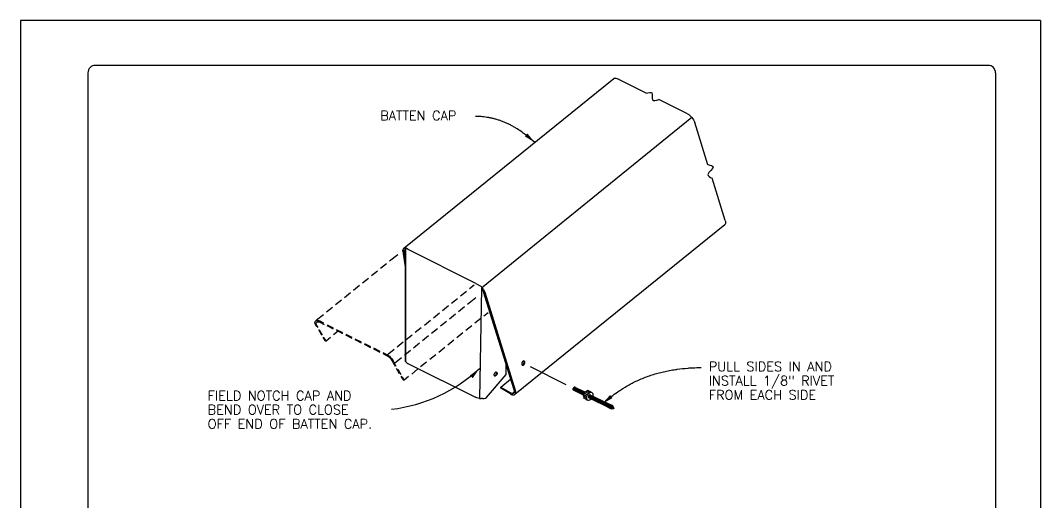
# Model space of a CAD drawing. Extents: x 100.6 to 109.1, y -14.4 to -3.4.
# Drawn here: x 100.55 to 109.05, y -7.43 to -3.41 of the extents above; entities that cross this region are included whole.
import ezdxf

# ---------------------------------------------------------------- set-up
doc = ezdxf.new("R2010")
doc.units = 0
doc.header["$LTSCALE"] = 0.5
doc.header["$MEASUREMENT"] = 0
for name, color, linetype in [('BORDER', 9, 'CONTINUOUS'), ('DIM', 4, 'CONTINUOUS'), ('DWG', 2, 'CONTINUOUS'), ('PEN2', 7, 'CONTINUOUS')]:
    doc.layers.add(name, color=color, linetype=linetype)
doc.styles.get("Standard").update_dxf_attribs({"font": 'romans.shx'})

msp = doc.modelspace()

# ---------------------------------------------------------------- linework, layer by layer
at = {"layer": 'BORDER'}
for p, q in [((109.0513, -3.4086), (100.5513, -3.4086)), ((100.5513, -3.4086), (100.5513, -14.4086)), ((109.0513, -3.4086), (109.0513, -14.4086)), ((108.6138, -3.7836), (101.1763, -3.7836)), ((101.1138, -3.8461), (101.1138, -13.9711)), ((108.6763, -3.8461), (108.6763, -13.9711))]:
    msp.add_line(p, q, dxfattribs=at)
for centre, start, end in [((101.1763, -3.8461), 90, 180), ((108.6138, -3.8461), 0, 90)]:
    msp.add_arc(centre, 0.0625, start, end, dxfattribs=at)
at = {"layer": 'DIM', "color": 5}
for points, format in [([(104.7722, -4.3729, 0.00984), (104.7408, -4.3478, 0.017961), (104.7228, -4.3351, 0.001425), (104.6787, -4.3062, 0.009868), (104.6722, -4.3022, 0.010625), (104.6469, -4.2878, 0.01041), (104.6204, -4.2742, 0.010993), (104.5943, -4.2623, 0.010842), (104.5674, -4.2513, 0.011203), (104.5406, -4.2417, 0.011128), (104.5132, -4.2333, 0.011234), (104.4856, -4.2261, 0.011243), (104.4577, -4.2202, 0.011085), (104.4499, -4.2189, 0.001774), (104.401, -4.2121, 0.02017), (104.3806, -4.2102, 0.01104), (104.3431, -4.209)], "xyb"), ([(104.8379, -4.4272, 0, 0.0325, 0), (104.7642, -4.3632, 0.0325, 0.0325, 0)], "xyseb"), ([(105.4747, -6.5455, -0.011162), (105.5248, -6.5078, -0.020443), (105.5535, -6.4889, -0.001812), (105.6247, -6.4465, -0.011207), (105.6364, -6.4399, -0.011156), (105.6796, -6.4181, -0.011213), (105.7236, -6.3984, -0.010906), (105.7691, -6.3803, -0.011041), (105.8149, -6.3644, -0.010503), (105.8628, -6.3501, -0.010705), (105.9104, -6.338, -0.009982), (105.9607, -6.3275, -0.010236), (106.0101, -6.3192, -0.009381), (106.0227, -6.3176, -0.001295), (106.114, -6.3079, -0.017112), (106.1521, -6.3052, -0.00936), (106.222, -6.3041)], "xyb"), ([(105.398, -6.6059, 0, 0.0325, 0), (105.4747, -6.5455, 0.0325, 0.0325, 0)], "xyseb")]:
    msp.add_lwpolyline(points, format=format, dxfattribs=at)
msp.add_lwpolyline([(104.8371, -4.4265), (104.7722, -4.3729)], dxfattribs=at)
msp.add_arc((103.5018, -5.3847), 1.2735, 276.39181, 313.37795, dxfattribs=at)
msp.add_solid([(104.2969, -6.3692), (104.3203, -6.3918), (104.3764, -6.3104)], dxfattribs=at)
at = {"layer": 'DWG'}
for p, q in [((103.7464, -5.3086), (105.4962, -3.8935)), ((105.5017, -3.8912), (105.4962, -3.8935)), ((105.5017, -3.8912), (105.5087, -3.8912)), ((105.5087, -3.8912), (105.5165, -3.8927)), ((105.5251, -3.8966), (105.5165, -3.8927)), ((105.7648, -4.0163), (105.5251, -3.8966)), ((106.1099, -4.1886), (105.8693, -4.0685)), ((106.1458, -4.2183), (104.3936, -5.6406)), ((106.1099, -4.1886), (106.1193, -4.1941)), ((106.1193, -4.1941), (106.1286, -4.2011)), ((106.1286, -4.2011), (106.1372, -4.2089)), ((106.1372, -4.2089), (106.1458, -4.2183)), ((106.1458, -4.2183), (106.1536, -4.2284)), ((106.1536, -4.2284), (106.1599, -4.2386)), ((106.1599, -4.2386), (106.1653, -4.2495)), ((106.1653, -4.2495), (106.1692, -4.2597)), ((106.2789, -4.6118), (106.1692, -4.2597)), ((106.4238, -5.0771), (106.3141, -4.7249)), ((106.4238, -5.0771), (106.4261, -5.0865)), ((106.4269, -5.0951), (106.4253, -5.1021)), ((106.4261, -5.0865), (106.4269, -5.0951)), ((106.4191, -5.1122), (104.67, -6.5273)), ((106.423, -5.1083), (106.4191, -5.1122)), ((106.4253, -5.1021), (106.423, -5.1083)), ((103.7378, -5.325), (103.7393, -5.318)), ((103.7386, -5.3336), (103.7378, -5.325)), ((103.7386, -5.3336), (103.7589, -5.4835)), ((103.7393, -5.318), (103.7425, -5.3125)), ((103.7425, -5.3125), (103.7464, -5.3086)), ((103.7464, -5.3086), (103.7526, -5.3063)), ((103.7479, -5.332), (103.7495, -5.3258)), ((103.7487, -5.3398), (103.7479, -5.332)), ((103.7589, -5.414), (103.7487, -5.3398)), ((103.7495, -5.3258), (103.7526, -5.3211)), ((103.7526, -5.3063), (103.7596, -5.3063)), ((103.7526, -5.3211), (103.7573, -5.3188)), ((103.7573, -5.3188), (103.7589, -5.3186)), ((103.7589, -5.3063), (103.7589, -6.2463)), ((103.7823, -5.3203), (103.7596, -5.3063)), ((103.7604, -6.2525), (103.7604, -5.3068)), ((104.3467, -5.6029), (103.7823, -5.3203)), ((104.3467, -5.6029), (104.3881, -5.624)), ((104.3932, -5.6403), (104.3764, -6.5609)), ((104.3967, -5.6334), (104.3881, -5.624)), ((104.3951, -5.6428), (104.3938, -5.6404)), ((104.3951, -5.6428), (104.4014, -5.6521)), ((104.4108, -5.6537), (104.3967, -5.6334)), ((104.4069, -5.6615), (104.4014, -5.6521)), ((104.6645, -6.4883), (104.41, -5.6709)), ((104.4108, -5.6537), (104.4162, -5.6638)), ((104.4201, -5.6748), (104.6746, -6.4922)), ((103.7589, -6.2463), (103.7604, -6.2525)), ((103.7643, -6.2588), (103.7604, -6.2525)), ((103.7643, -6.2588), (103.7706, -6.2642)), ((103.7706, -6.2642), (103.7784, -6.2689)), ((103.7784, -6.2689), (104.3436, -6.5515)), ((104.5989, -6.3618), (104.5989, -6.2775)), ((104.7285, -6.2658), (104.7277, -6.272)), ((104.7277, -6.272), (104.7293, -6.2783)), ((104.7309, -6.2588), (104.7285, -6.2658)), ((104.7289, -6.2767), (104.7314, -6.2775)), ((104.7293, -6.2783), (104.7324, -6.2822)), ((104.7348, -6.2533), (104.7309, -6.2588)), ((104.7314, -6.2775), (104.7369, -6.276)), ((104.7324, -6.2822), (104.7371, -6.2837)), ((104.7394, -6.2494), (104.7348, -6.2533)), ((104.7369, -6.276), (104.7416, -6.272)), ((104.7371, -6.2837), (104.7426, -6.2822)), ((104.7449, -6.2486), (104.7394, -6.2494)), ((104.7394, -6.2494), (104.7449, -6.2486)), ((104.7416, -6.272), (104.7455, -6.2666)), ((104.7426, -6.2822), (104.7473, -6.2783)), ((104.7496, -6.2502), (104.7449, -6.2486)), ((104.7455, -6.2666), (104.7478, -6.2603)), ((104.7473, -6.2783), (104.7512, -6.2728)), ((104.7486, -6.2533), (104.7475, -6.2495)), ((104.7478, -6.2603), (104.7486, -6.2533)), ((104.7527, -6.2541), (104.7496, -6.2502)), ((104.7512, -6.2728), (104.7535, -6.2666)), ((104.7543, -6.2595), (104.7527, -6.2541)), ((104.7535, -6.2666), (104.7543, -6.2595)), ((104.4357, -6.5539), (104.5989, -6.3618)), ((104.4982, -6.3642), (104.499, -6.3587)), ((104.499, -6.3681), (104.4982, -6.3642)), ((104.4988, -6.3671), (104.5021, -6.3683)), ((104.499, -6.3587), (104.5005, -6.3532)), ((104.5005, -6.372), (104.499, -6.3681)), ((104.5005, -6.3532), (104.5037, -6.3485)), ((104.5037, -6.3743), (104.5005, -6.372)), ((104.5021, -6.3683), (104.5076, -6.3667)), ((104.5037, -6.3485), (104.5068, -6.3446)), ((104.5068, -6.3743), (104.5037, -6.3743)), ((104.5068, -6.3446), (104.5107, -6.3415)), ((104.5107, -6.3735), (104.5068, -6.3743)), ((104.5076, -6.3667), (104.5123, -6.3628)), ((104.5107, -6.3415), (104.5146, -6.34)), ((104.5146, -6.3704), (104.5107, -6.3735)), ((104.5123, -6.3628), (104.5162, -6.3573)), ((104.5146, -6.34), (104.5185, -6.3407)), ((104.5185, -6.3665), (104.5146, -6.3704)), ((104.5162, -6.3573), (104.5185, -6.3511)), ((104.5193, -6.3441), (104.5184, -6.3407)), ((104.5185, -6.3407), (104.5216, -6.3431)), ((104.5185, -6.3511), (104.5193, -6.3441)), ((104.5216, -6.3618), (104.5185, -6.3665)), ((104.5216, -6.3431), (104.5232, -6.3462)), ((104.5232, -6.3563), (104.5216, -6.3618)), ((104.5232, -6.3462), (104.524, -6.3509)), ((104.524, -6.3509), (104.5232, -6.3563)), ((104.5536, -6.4656), (104.6356, -6.3993)), ((104.5536, -6.4656), (104.6325, -6.5125)), ((104.5544, -6.475), (104.5536, -6.4656)), ((104.5544, -6.475), (104.5607, -6.4711)), ((104.634, -6.5226), (104.5544, -6.475)), ((104.6325, -6.5125), (104.6403, -6.5164)), ((104.6403, -6.5172), (104.634, -6.5226)), ((104.634, -6.5226), (104.6426, -6.5273)), ((104.6403, -6.5164), (104.6403, -6.5172)), ((104.6473, -6.5187), (104.6403, -6.5164)), ((104.6426, -6.5273), (104.6504, -6.5297)), ((104.6473, -6.5187), (104.6536, -6.5187)), ((104.6504, -6.5297), (104.6583, -6.5304)), ((104.6653, -6.5102), (104.6536, -6.5187)), ((104.6536, -6.5187), (104.659, -6.518)), ((104.6536, -6.5187), (104.659, -6.518)), ((104.6583, -6.5304), (104.6645, -6.5297)), ((104.659, -6.518), (104.6746, -6.4977)), ((104.659, -6.518), (104.6622, -6.5156)), ((104.6629, -6.5148), (104.6661, -6.5102)), ((104.6645, -6.4883), (104.6707, -6.4836)), ((104.6668, -6.4969), (104.6645, -6.4883)), ((104.6645, -6.5297), (104.6739, -6.5226)), ((104.67, -6.5273), (104.6645, -6.5297)), ((104.6645, -6.5297), (104.67, -6.5273)), ((104.6653, -6.4961), (104.6668, -6.4969)), ((104.6661, -6.5102), (104.6668, -6.5039)), ((104.6668, -6.4969), (104.6731, -6.4914)), ((104.6668, -6.5039), (104.6668, -6.4969)), ((104.67, -6.5273), (104.6739, -6.5226)), ((104.6731, -6.4914), (104.6746, -6.4922)), ((104.6754, -6.5164), (104.6739, -6.5226)), ((104.6739, -6.5226), (104.6762, -6.5172)), ((104.6746, -6.4922), (104.677, -6.5016)), ((104.677, -6.5016), (104.6762, -6.5039)), ((104.6762, -6.5172), (104.677, -6.5102)), ((104.677, -6.5102), (104.677, -6.5016)), ((104.353, -6.5554), (104.3436, -6.5515)), ((104.3639, -6.5586), (104.353, -6.5554)), ((104.3764, -6.5609), (104.3639, -6.5586)), ((104.3764, -6.5609), (104.3889, -6.5617)), ((104.4014, -6.5617), (104.3889, -6.5617)), ((104.4014, -6.5617), (104.4139, -6.5601)), ((104.4139, -6.5601), (104.4256, -6.5578)), ((104.4256, -6.5578), (104.4357, -6.5539))]:
    msp.add_line(p, q, dxfattribs=at)
at = {"layer": 'DWG', "color": 46}
for p, q in [((104.7988, -6.2957), (105.0949, -6.4437)), ((105.1556, -6.4836), (105.1564, -6.4781)), ((105.1564, -6.4883), (105.1556, -6.4836)), ((105.1556, -6.4836), (105.2711, -6.5429)), ((105.1587, -6.4735), (105.1564, -6.4781)), ((105.1564, -6.4781), (105.2469, -6.5234)), ((105.1587, -6.4906), (105.1564, -6.4883)), ((105.1618, -6.4688), (105.1587, -6.4735)), ((105.1587, -6.4735), (105.1618, -6.4688)), ((105.2493, -6.5187), (105.1587, -6.4735)), ((105.2438, -6.5336), (105.1587, -6.4906)), ((105.1657, -6.4656), (105.1618, -6.4688)), ((105.1618, -6.4688), (105.2524, -6.5141)), ((105.1657, -6.4656), (105.1696, -6.4649)), ((105.1735, -6.4656), (105.1657, -6.4656)), ((105.2571, -6.5086), (105.1657, -6.4656)), ((105.1696, -6.4649), (105.1735, -6.4656)), ((105.2438, -6.5429), (105.2454, -6.5297)), ((105.2438, -6.5429), (105.2454, -6.5539)), ((105.2696, -6.5562), (105.2438, -6.5429)), ((105.2454, -6.5297), (105.2508, -6.5172)), ((105.2508, -6.5172), (105.2594, -6.5055)), ((105.2524, -6.5141), (105.2508, -6.5172)), ((105.2508, -6.5172), (105.2774, -6.5297)), ((105.2594, -6.5055), (105.2571, -6.5086)), ((105.2594, -6.5055), (105.2696, -6.4984)), ((105.2852, -6.5187), (105.2594, -6.5055)), ((105.2797, -6.4961), (105.2696, -6.4984)), ((105.2696, -6.4984), (105.2953, -6.5117)), ((105.2696, -6.5562), (105.2711, -6.5429)), ((105.2711, -6.5429), (105.2774, -6.5297)), ((105.2774, -6.5297), (105.2852, -6.5187)), ((105.2797, -6.4961), (105.2875, -6.4984)), ((105.3055, -6.5086), (105.2797, -6.4961)), ((105.2852, -6.5187), (105.2953, -6.5117)), ((105.286, -6.5429), (105.2852, -6.5484)), ((105.2883, -6.5375), (105.286, -6.5429)), ((105.286, -6.5429), (105.2883, -6.5375)), ((105.4671, -6.6335), (105.286, -6.5429)), ((105.2875, -6.4984), (105.3133, -6.5117)), ((105.2914, -6.5336), (105.2883, -6.5375)), ((105.2883, -6.5375), (105.4686, -6.628)), ((105.2953, -6.5304), (105.2914, -6.5336)), ((105.2914, -6.5336), (105.2953, -6.5304)), ((105.4726, -6.6241), (105.2914, -6.5336)), ((105.2953, -6.5117), (105.3055, -6.5086)), ((105.2992, -6.5297), (105.2953, -6.5304)), ((105.2953, -6.5304), (105.4835, -6.621)), ((105.3024, -6.5304), (105.2992, -6.5297)), ((105.3055, -6.5086), (105.3133, -6.5117)), ((105.3133, -6.5117), (105.3195, -6.5187)), ((105.3195, -6.5187), (105.3211, -6.5304)), ((105.3211, -6.5304), (105.3203, -6.5383)), ((105.2508, -6.5617), (105.2454, -6.5539)), ((105.2454, -6.5539), (105.2774, -6.575)), ((105.2711, -6.5671), (105.2696, -6.5562)), ((105.2774, -6.575), (105.2711, -6.5671)), ((105.2852, -6.5773), (105.2774, -6.575)), ((105.2852, -6.5484), (105.4663, -6.639)), ((105.286, -6.5523), (105.2852, -6.5484)), ((105.2852, -6.5484), (105.4686, -6.646)), ((105.2953, -6.575), (105.2852, -6.5773)), ((105.2883, -6.5554), (105.286, -6.5523)), ((105.4686, -6.646), (105.2883, -6.5554)), ((105.3055, -6.5671), (105.2953, -6.575)), ((105.3063, -6.5656), (105.3055, -6.5671)), ((105.3055, -6.5671), (105.3063, -6.5656)), ((105.4686, -6.628), (105.4671, -6.6335)), ((105.4686, -6.628), (105.4726, -6.6241)), ((105.4968, -6.6437), (105.4686, -6.628)), ((105.4765, -6.621), (105.4726, -6.6241)), ((105.4726, -6.6241), (105.4968, -6.6437)), ((105.4804, -6.6202), (105.4765, -6.621)), ((105.4765, -6.621), (105.4804, -6.6202)), ((105.4968, -6.6437), (105.4765, -6.621)), ((105.4804, -6.6202), (105.4968, -6.6437)), ((105.4835, -6.621), (105.4804, -6.6202)), ((105.4835, -6.621), (105.4968, -6.6437)), ((105.4858, -6.6241), (105.4835, -6.621)), ((105.4858, -6.6241), (105.4866, -6.6249)), ((105.4858, -6.6241), (105.4858, -6.6241)), ((105.4968, -6.6437), (105.4858, -6.6241)), ((105.4663, -6.639), (105.4671, -6.6335)), ((105.4671, -6.6429), (105.4663, -6.639)), ((105.4663, -6.639), (105.4968, -6.6437)), ((105.4671, -6.6429), (105.4663, -6.639)), ((105.4671, -6.6335), (105.4968, -6.6437)), ((105.4686, -6.646), (105.4671, -6.6429)), ((105.4968, -6.6437), (105.4671, -6.6429)), ((105.4968, -6.6437), (105.4686, -6.646)), ((105.471, -6.6468), (105.4686, -6.646)), ((105.4686, -6.646), (105.4726, -6.6476)), ((105.4726, -6.6476), (105.471, -6.6468)), ((105.4726, -6.6476), (105.4968, -6.6437))]:
    msp.add_line(p, q, dxfattribs=at)
at = {"layer": 'DWG'}
for points in [[(105.7648, -4.0163), (105.8131, -4.0131), (105.8172, -4.0708), (105.8693, -4.0685)], [(106.2801, -4.611), (106.3231, -4.6302), (106.28, -4.6924), (106.3141, -4.7249)]]:
    msp.add_spline(points, degree=3, dxfattribs=at)
at = {"layer": 'PEN2', "color": 46}
for p, q in [((103.5521, -5.4757), (103.6021, -5.4351)), ((103.6279, -5.4148), (103.6959, -5.3595)), ((103.4772, -5.5366), (103.5271, -5.496)), ((103.4014, -5.5967), (103.4522, -5.5569)), ((103.2515, -5.7185), (103.3015, -5.6779)), ((103.3265, -5.6576), (103.3765, -5.617)), ((104.2179, -5.706), (104.2679, -5.6654)), ((104.2929, -5.6451), (104.332, -5.6139)), ((103.1758, -5.7786), (103.2266, -5.7388)), ((104.143, -5.7669), (104.1929, -5.7263)), ((104.3458, -5.7214), (104.2773, -5.777)), ((103.0181, -5.9067), (103.0759, -5.8598)), ((103.1009, -5.8395), (103.1508, -5.7989)), ((103.9923, -5.8879), (104.0423, -5.8473)), ((104.0672, -5.827), (104.118, -5.7872)), ((104.1765, -5.8582), (104.1266, -5.8988)), ((104.2523, -5.7973), (104.2015, -5.8379)), ((104.4131, -5.8731), (104.4498, -5.8434)), ((103.0054, -5.9293), (103.0062, -5.9223)), ((103.0062, -5.9379), (103.0054, -5.9293)), ((103.0062, -5.9223), (103.0094, -5.916)), ((103.0218, -5.9644), (103.0062, -5.9379)), ((103.0094, -5.916), (103.014, -5.9121)), ((103.014, -5.9121), (103.0195, -5.9098)), ((103.0156, -5.9355), (103.0172, -5.9293)), ((103.0156, -5.9433), (103.0156, -5.9355)), ((103.0312, -5.9699), (103.0156, -5.9433)), ((103.0172, -5.9293), (103.0203, -5.9246)), ((103.0195, -5.9098), (103.0265, -5.9098)), ((103.0203, -5.9246), (103.025, -5.9223)), ((103.025, -5.9223), (103.0312, -5.9215)), ((103.0265, -5.9098), (103.0351, -5.9113)), ((103.0312, -5.9215), (103.0382, -5.9223)), ((103.0351, -5.9113), (103.0437, -5.9152)), ((103.0382, -5.9223), (103.046, -5.9254)), ((103.0437, -5.9152), (103.0437, -5.9152)), ((103.0804, -5.9332), (103.0437, -5.9152)), ((103.046, -5.9254), (103.0827, -5.9441)), ((103.046, -5.9254), (103.046, -5.9254)), ((103.1062, -5.9465), (103.1577, -5.9722)), ((103.9173, -5.9488), (103.9673, -5.9082)), ((104.1016, -5.9191), (104.0516, -5.959)), ((104.3881, -5.8934), (104.3374, -5.934)), ((103.0343, -5.9863), (103.0593, -6.0292)), ((103.0687, -6.0347), (103.0437, -5.9917)), ((103.16, -5.9824), (103.1085, -5.9566)), ((103.1975, -6.0011), (103.16, -6.0316)), ((103.1835, -5.9855), (103.2358, -6.0113)), ((103.2381, -6.0214), (103.1866, -5.9957)), ((103.2615, -6.0238), (103.3131, -6.0495)), ((103.3154, -6.0605), (103.2639, -6.0347)), ((103.7667, -6.0698), (103.8166, -6.0292)), ((103.8416, -6.0097), (103.8916, -5.9691)), ((104.0266, -5.9793), (103.9759, -6.0199)), ((104.2374, -6.0152), (104.1875, -6.055)), ((104.3124, -5.9543), (104.2624, -5.9949)), ((103.0718, -6.0503), (103.0874, -6.0776)), ((103.0976, -6.0823), (103.082, -6.0558)), ((103.0874, -6.0776), (103.0874, -6.0776)), ((103.0874, -6.0776), (103.0976, -6.0823)), ((103.135, -6.0519), (103.0976, -6.0823)), ((103.0976, -6.0823), (103.0976, -6.0823)), ((103.3388, -6.0628), (103.3903, -6.0886)), ((103.3927, -6.0995), (103.3412, -6.0729)), ((103.4169, -6.1018), (103.4684, -6.1276)), ((103.4708, -6.1377), (103.4192, -6.112)), ((103.6909, -6.1307), (103.7417, -6.0901)), ((103.876, -6.101), (103.826, -6.1416)), ((103.9509, -6.0402), (103.9009, -6.0807)), ((104.1625, -6.0753), (104.1117, -6.1159)), ((103.4942, -6.1401), (103.5457, -6.1658)), ((103.5481, -6.1768), (103.4965, -6.151)), ((103.5715, -6.1791), (103.6082, -6.1971)), ((103.6105, -6.208), (103.5738, -6.1893)), ((103.6082, -6.1971), (103.6659, -6.151)), ((103.6082, -6.1971), (103.6175, -6.2025)), ((103.6082, -6.1971), (103.6082, -6.1971)), ((103.6175, -6.2025), (103.6269, -6.2096)), ((103.8002, -6.1612), (103.7503, -6.2018)), ((104.0118, -6.1971), (103.9618, -6.2369)), ((104.0868, -6.1362), (104.0368, -6.1768)), ((103.6191, -6.2127), (103.6105, -6.208)), ((103.6277, -6.2197), (103.6191, -6.2127)), ((103.6269, -6.2096), (103.6355, -6.2182)), ((103.6355, -6.2275), (103.6277, -6.2197)), ((103.6355, -6.2182), (103.6441, -6.2275)), ((103.6425, -6.2361), (103.6355, -6.2275)), ((103.6488, -6.2455), (103.6425, -6.2361)), ((103.6441, -6.2275), (103.6519, -6.2377)), ((103.6542, -6.2549), (103.6488, -6.2455)), ((103.6519, -6.2377), (103.6581, -6.2478)), ((103.6581, -6.2642), (103.6542, -6.2549)), ((103.6581, -6.2478), (103.6636, -6.2588)), ((103.6581, -6.2642), (103.6738, -6.2915)), ((103.6636, -6.2588), (103.6675, -6.2689)), ((103.7253, -6.2221), (103.6675, -6.2689)), ((103.6831, -6.2955), (103.6675, -6.2689)), ((103.9361, -6.2572), (103.8861, -6.2978)), ((103.7112, -6.3556), (103.6862, -6.3126)), ((103.6956, -6.3173), (103.7214, -6.3603)), ((103.8611, -6.3181), (103.8112, -6.3587)), ((103.7393, -6.404), (103.7237, -6.3766)), ((103.7495, -6.4087), (103.7339, -6.3813)), ((103.7393, -6.404), (103.7393, -6.404)), ((103.7393, -6.404), (103.7495, -6.4087)), ((103.7862, -6.379), (103.7495, -6.4087)), ((103.7495, -6.4087), (103.7495, -6.4087))]:
    msp.add_line(p, q, dxfattribs=at)
at = {"layer": 'PEN2'}
for p, q in [((104.41, -5.6709), (104.4069, -5.6615)), ((104.4162, -5.6638), (104.4201, -5.6748)), ((104.4498, -5.8434), (104.4498, -5.8434))]:
    msp.add_line(p, q, dxfattribs=at)

# ---------------------------------------------------------------- texts
at = {"layer": 'DIM'}
for s, p in [('BATTEN CAP', (103.5494, -4.2419)), ('PULL SIDES IN AND', (106.2865, -6.3338)), ('INSTALL 1/8" RIVET', (106.2865, -6.4523)), ('FIELD NOTCH CAP AND', (102.1117, -6.5774)), ('FROM EACH SIDE', (106.2865, -6.5708)), ('BEND OVER TO CLOSE', (102.1117, -6.6942)), ('OFF END OF BATTEN CAP.', (102.1117, -6.8127))]:
    msp.add_text(s, height=0.07875, dxfattribs=at).set_placement(p)

doc.saveas('drawing.dxf')
